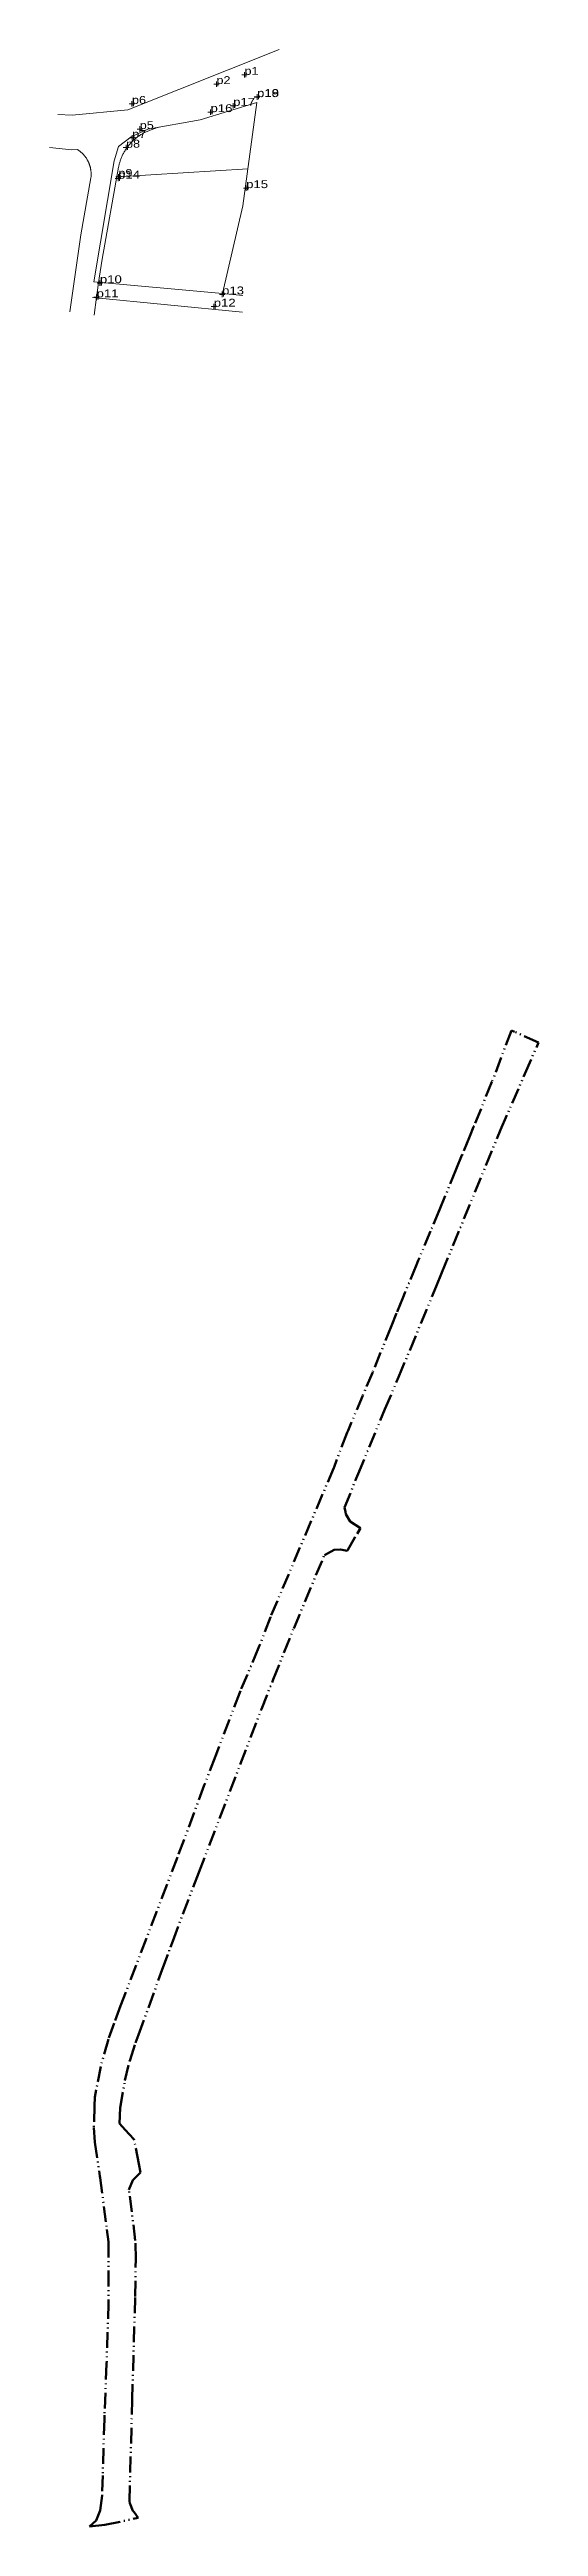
# Model space of a CAD drawing. Header units: metres. Extents: x 536250 to 536362, y 1837033 to 1837601.
import ezdxf

# ---------------------------------------------------------------- set-up
doc = ezdxf.new("R2010")
doc.units = ezdxf.units.M
doc.header["$LTSCALE"] = 0.72
doc.linetypes.add('DASH_DOUBLE_DOT', pattern=[9.2, 5, -1.2, 0.3, -1.2, 0.3, -1.2])
for name, color, linetype, lineweight in [('1', 7, 'Continuous', 13), ('10', 7, 'Continuous', 13), ('15', 7, 'Continuous', 13), ('2', 7, 'Continuous', 13), ('52', 7, 'Continuous', 13), ('7', 7, 'Continuous', 13)]:
    doc.layers.add(name, color=color, linetype=linetype, lineweight=lineweight)
doc.layers.add('12', color=7, linetype='Continuous')

msp = doc.modelspace()

# ---------------------------------------------------------------- linework, layer by layer
at = {"layer": '1'}
msp.add_lwpolyline([(536302.35, 1837601.04), (536267.65, 1837587.22), (536254.9, 1837586.03), (536251.63, 1837586.18)], dxfattribs=at)
at = {"layer": '10'}
for p, q in [((536259.58, 1837544.24), (536293.97, 1837540.85)), ((536289.37, 1837545.16), (536294.04, 1837544.68))]:
    msp.add_line(p, q, dxfattribs=at)
at = {"layer": '15'}
msp.add_line((536295.22, 1837573.7), (536265.53, 1837571.86), dxfattribs=at)
at = {"layer": '2'}
for points in [[(536259.85, 1837547.81), (536289.37, 1837545.16), (536294.07, 1837565.22), (536297.28, 1837588.88)], [(536297.28, 1837588.88), (536284.26, 1837584.91), (536272.24, 1837582.78), (536268.47, 1837581.07), (536265.52, 1837578.8), (536264.58, 1837575.55), (536259.85, 1837547.81)]]:
    msp.add_lwpolyline(points, dxfattribs=at)
at = {"layer": '52'}
for points in [[(536274.71, 1837583.22), (536272.82, 1837582.56), (536272.64, 1837582.49), (536272.46, 1837582.42), (536272.27, 1837582.35), (536272.09, 1837582.27), (536271.92, 1837582.19), (536271.74, 1837582.11), (536271.56, 1837582.02), (536271.38, 1837581.93), (536271.21, 1837581.84), (536271.03, 1837581.74), (536270.86, 1837581.64), (536270.68, 1837581.54), (536270.51, 1837581.43), (536270.34, 1837581.32), (536270.18, 1837581.2), (536270.01, 1837581.08), (536269.85, 1837580.96), (536269.68, 1837580.84), (536269.52, 1837580.71), (536269.37, 1837580.58), (536269.21, 1837580.45), (536269.06, 1837580.31), (536268.91, 1837580.17), (536268.76, 1837580.03)], [(536258.31, 1837575.9), (536258.25, 1837576.01), (536258.18, 1837576.11), (536258.12, 1837576.21), (536258.05, 1837576.31), (536257.98, 1837576.41), (536257.9, 1837576.51), (536257.83, 1837576.6), (536257.75, 1837576.69), (536257.68, 1837576.79), (536257.6, 1837576.88), (536257.52, 1837576.97), (536257.44, 1837577.05), (536257.35, 1837577.14), (536257.27, 1837577.22), (536257.19, 1837577.3), (536257.1, 1837577.38), (536257.01, 1837577.46), (536256.92, 1837577.54), (536256.84, 1837577.61), (536256.74, 1837577.68), (536256.15, 1837578.13)], [(536256.65, 1837577.75), (536256.56, 1837577.82), (536256.47, 1837577.89)], [(536268.76, 1837580.03), (536268.61, 1837579.89), (536268.47, 1837579.74), (536268.32, 1837579.59), (536268.19, 1837579.43), (536268.05, 1837579.28), (536267.92, 1837579.12), (536267.79, 1837578.96), (536267.66, 1837578.8), (536267.54, 1837578.63), (536267.42, 1837578.46), (536267.3, 1837578.29), (536267.19, 1837578.12), (536267.08, 1837577.95), (536266.97, 1837577.78), (536266.86, 1837577.6), (536266.76, 1837577.42), (536266.67, 1837577.24), (536266.57, 1837577.06), (536266.48, 1837576.88), (536266.4, 1837576.69), (536266.31, 1837576.51), (536266.23, 1837576.32), (536266.16, 1837576.14), (536266.09, 1837575.95), (536266.02, 1837575.76), (536265.95, 1837575.57), (536265.89, 1837575.38), (536265.83, 1837575.2), (536265.78, 1837575.01), (536265.73, 1837574.82), (536265.68, 1837574.63), (536265.64, 1837574.44), (536265.59, 1837574.25), (536265.56, 1837574.06), (536261.81, 1837553.02), (536261.09, 1837548.67), (536260.47, 1837544.31), (536259.98, 1837540.16)], [(536254.39, 1837540.9), (536256.91, 1837558.56), (536259.21, 1837571.64), (536259.22, 1837571.75), (536259.24, 1837571.87), (536259.24, 1837571.98), (536259.25, 1837572.1), (536259.26, 1837572.21), (536259.26, 1837572.33), (536259.26, 1837572.45), (536259.26, 1837572.56), (536259.26, 1837572.68), (536259.26, 1837572.8), (536259.25, 1837572.92), (536259.24, 1837573.04), (536259.23, 1837573.16), (536259.22, 1837573.27), (536259.2, 1837573.39), (536259.18, 1837573.51), (536259.16, 1837573.63), (536259.14, 1837573.75), (536259.12, 1837573.87), (536259.09, 1837573.99), (536259.06, 1837574.11), (536259.03, 1837574.22), (536259, 1837574.34), (536258.96, 1837574.46), (536258.93, 1837574.57), (536258.89, 1837574.69), (536258.84, 1837574.8), (536258.8, 1837574.92), (536258.75, 1837575.03), (536258.71, 1837575.14), (536258.66, 1837575.26), (536258.6, 1837575.37), (536258.55, 1837575.48), (536258.49, 1837575.59), (536258.44, 1837575.69), (536258.38, 1837575.8), (536258.31, 1837575.9)]]:
    msp.add_lwpolyline(points, dxfattribs=at)
at = {"layer": '52', "linetype": 'DASH_DOUBLE_DOT', "lineweight": 60}
for points in [[(536258.9, 1837033.37), (536262.4, 1837033.71), (536270.04, 1837035.33), (536269.12, 1837036.63), (536268.82, 1837036.96), (536268.17, 1837038.71), (536268.05, 1837039.15), (536268.68, 1837062.38), (536269.37, 1837086.07), (536269.49, 1837094.66), (536269.4, 1837098.9), (536267.93, 1837110.52), (536268.86, 1837112.7), (536270.61, 1837114.48), (536270.21, 1837116.5), (536269.09, 1837122.15), (536267.09, 1837124.3), (536265.75, 1837125.75), (536265.9, 1837129.33), (536267.03, 1837135.56), (536268.07, 1837139.91), (536268.2, 1837140.33), (536269.44, 1837144.21), (536270.11, 1837146.04), (536275.59, 1837161.04), (536277.45, 1837166.14), (536277.96, 1837167.54), (536283.95, 1837183.25), (536298.3, 1837220.65), (536301.01, 1837227.47), (536305.7, 1837239.17), (536312.74, 1837255.99), (536313.46, 1837256.37), (536314.99, 1837257.19), (536316.45, 1837257.31), (536317.99, 1837256.98), (536318.03, 1837257.05), (536320.24, 1837260.87), (536321, 1837262.19), (536318.67, 1837263.68), (536317.65, 1837265.4), (536317.56, 1837265.87), (536317.36, 1837266.88), (536320.46, 1837274.58), (536326.62, 1837289.42), (536329.75, 1837296.8), (536338.38, 1837317.57), (536339.69, 1837320.77), (536353.13, 1837353.48), (536358.69, 1837366.26), (536361.65, 1837373.05), (536361.82, 1837373.44), (536356.31, 1837375.94), (536355.65, 1837376.24)], [(536355.65, 1837376.24), (536351.2, 1837364.56), (536351.15, 1837364.43), (536347.05, 1837354.39), (536346.94, 1837354.11), (536346.07, 1837352), (536344.28, 1837347.65), (536342.96, 1837344.44), (536339.14, 1837335.13), (536337.09, 1837330.24), (536334.25, 1837323.47), (536333.85, 1837322.51), (536331.18, 1837316.06), (536330.79, 1837315.11), (536329.3, 1837311.4), (536328.13, 1837308.52), (536323.82, 1837297.94), (536321.55, 1837292.58), (536318.17, 1837284.58), (536317.98, 1837284.08), (536314.95, 1837276.14), (536314.91, 1837276.02), (536300.41, 1837241.86), (536300.36, 1837241.75), (536297.81, 1837235.1), (536297.66, 1837234.72), (536295.09, 1837228.65), (536293.51, 1837224.92), (536293.33, 1837224.5), (536287.76, 1837209.93), (536285.2, 1837203.24), (536279.07, 1837186.74), (536266.03, 1837152.71), (536264.57, 1837148.71), (536263.23, 1837145.06), (536261.47, 1837138.8), (536260.46, 1837133.4), (536260.15, 1837131.77), (536260.07, 1837129.67), (536259.88, 1837124.84)], [(536259.88, 1837124.84), (536260.09, 1837121.42), (536261.29, 1837113.69), (536261.35, 1837113.29), (536262.88, 1837101.42), (536263.24, 1837098.62), (536263.28, 1837084.52), (536262.81, 1837070.7), (536262.81, 1837070.63), (536262.34, 1837058.84), (536262.3, 1837058.04), (536262.3, 1837057.95), (536261.92, 1837045.07), (536261.79, 1837040.43), (536261.37, 1837036.99), (536260.45, 1837034.71), (536258.9, 1837033.37)]]:
    msp.add_lwpolyline(points, dxfattribs=at)
at = {"layer": '7'}
for p, q in [((536288, 1837592.51), (536288, 1837593.75)), ((536288, 1837592.51), (536288, 1837593.75)), ((536295.06, 1837595.25), (536293.81, 1837595.25)), ((536295.06, 1837595.25), (536293.81, 1837595.25)), ((536294.43, 1837594.63), (536294.43, 1837595.87)), ((536294.43, 1837594.63), (536294.43, 1837595.87)), ((536269.25, 1837588.59), (536268.01, 1837588.59)), ((536269.25, 1837588.59), (536268.01, 1837588.59)), ((536268.63, 1837587.97), (536268.63, 1837589.21)), ((536268.63, 1837587.97), (536268.63, 1837589.21)), ((536288.62, 1837593.13), (536287.38, 1837593.13)), ((536288.62, 1837593.13), (536287.38, 1837593.13)), ((536292.45, 1837588.15), (536291.2, 1837588.15)), ((536292.45, 1837588.15), (536291.2, 1837588.15)), ((536291.83, 1837587.53), (536291.83, 1837588.77)), ((536291.83, 1837587.53), (536291.83, 1837588.77)), ((536297.92, 1837590.18), (536296.67, 1837590.18)), ((536297.92, 1837590.18), (536296.67, 1837590.18)), ((536297.93, 1837590.14), (536296.68, 1837590.14)), ((536297.93, 1837590.14), (536296.68, 1837590.14)), ((536297.3, 1837589.56), (536297.3, 1837590.81)), ((536297.3, 1837589.56), (536297.3, 1837590.81)), ((536297.31, 1837589.52), (536297.31, 1837590.77)), ((536297.31, 1837589.52), (536297.31, 1837590.77)), ((536271.04, 1837582.82), (536269.8, 1837582.82)), ((536271.04, 1837582.82), (536269.8, 1837582.82)), ((536270.42, 1837582.2), (536270.42, 1837583.45)), ((536270.42, 1837582.2), (536270.42, 1837583.45)), ((536287.27, 1837586.7), (536286.02, 1837586.7)), ((536287.27, 1837586.7), (536286.02, 1837586.7)), ((536286.64, 1837586.08), (536286.64, 1837587.32)), ((536286.64, 1837586.08), (536286.64, 1837587.32)), ((536267.89, 1837578.56), (536266.65, 1837578.56)), ((536267.89, 1837578.56), (536266.65, 1837578.56)), ((536267.27, 1837577.94), (536267.27, 1837579.19)), ((536267.27, 1837577.94), (536267.27, 1837579.19)), ((536269.3, 1837580.81), (536268.06, 1837580.81)), ((536269.3, 1837580.81), (536268.06, 1837580.81)), ((536268.68, 1837580.18), (536268.68, 1837581.43)), ((536268.68, 1837580.18), (536268.68, 1837581.43)), ((536266.06, 1837571.46), (536264.81, 1837571.46)), ((536266.06, 1837571.46), (536264.81, 1837571.46)), ((536266.16, 1837571.86), (536264.91, 1837571.86)), ((536266.16, 1837571.86), (536264.91, 1837571.86)), ((536265.44, 1837570.84), (536265.44, 1837572.09)), ((536265.44, 1837570.84), (536265.44, 1837572.09)), ((536265.53, 1837571.23), (536265.53, 1837572.48)), ((536265.53, 1837571.23), (536265.53, 1837572.48)), ((536295.43, 1837569.29), (536294.19, 1837569.29)), ((536295.43, 1837569.29), (536294.19, 1837569.29)), ((536294.81, 1837568.66), (536294.81, 1837569.91)), ((536294.81, 1837568.66), (536294.81, 1837569.91)), ((536261.28, 1837546.88), (536261.28, 1837548.12)), ((536261.28, 1837546.88), (536261.28, 1837548.12)), ((536261.14, 1837544.25), (536259.89, 1837544.25)), ((536261.14, 1837544.25), (536259.89, 1837544.25)), ((536260.52, 1837543.63), (536260.52, 1837544.87)), ((536260.52, 1837543.63), (536260.52, 1837544.87)), ((536261.9, 1837547.5), (536260.65, 1837547.5)), ((536261.9, 1837547.5), (536260.65, 1837547.5)), ((536288, 1837542.12), (536286.75, 1837542.12)), ((536288, 1837542.12), (536286.75, 1837542.12)), ((536287.38, 1837541.5), (536287.38, 1837542.75)), ((536287.38, 1837541.5), (536287.38, 1837542.75)), ((536289.91, 1837544.93), (536288.66, 1837544.93)), ((536289.91, 1837544.93), (536288.66, 1837544.93)), ((536289.29, 1837544.31), (536289.29, 1837545.56)), ((536289.29, 1837544.31), (536289.29, 1837545.56))]:
    msp.add_line(p, q, dxfattribs=at)
msp.add_lwpolyline([(536249.73, 1837578.61), (536254.86, 1837578.06), (536256.15, 1837578.13)], dxfattribs=at)

# ---------------------------------------------------------------- texts
at = {"layer": '12'}
for s, width, p in [('p2', 1.2, (536288, 1837593.13)), ('p2', 1.2, (536288, 1837593.13)), ('p1', 1.2, (536294.43, 1837595.25)), ('p1', 1.2, (536294.43, 1837595.25)), ('p6', 1.2, (536268.63, 1837588.59)), ('p6', 1.2, (536268.63, 1837588.59)), ('p16', 1.25, (536286.64, 1837586.7)), ('p16', 1.25, (536286.64, 1837586.7)), ('p17', 1.25, (536291.83, 1837588.15)), ('p17', 1.25, (536291.83, 1837588.15)), ('p18', 1.25, (536297.3, 1837590.18)), ('p18', 1.25, (536297.3, 1837590.18)), ('p19', 1.25, (536297.31, 1837590.14)), ('p19', 1.25, (536297.31, 1837590.14)), ('p7', 1.2, (536268.68, 1837580.8)), ('p7', 1.2, (536268.68, 1837580.8)), ('p5', 1.2, (536270.42, 1837582.82)), ('p5', 1.2, (536270.42, 1837582.82)), ('p8', 1.2, (536267.27, 1837578.56)), ('p8', 1.2, (536267.27, 1837578.56)), ('p14', 1.25, (536265.44, 1837571.46)), ('p14', 1.25, (536265.44, 1837571.46)), ('p9', 1.2, (536265.53, 1837571.86)), ('p9', 1.2, (536265.53, 1837571.86)), ('p15', 1.25, (536294.81, 1837569.28)), ('p15', 1.25, (536294.81, 1837569.28)), ('p10', 1.25, (536261.28, 1837547.5)), ('p10', 1.25, (536261.28, 1837547.5)), ('p11', 1.25, (536260.52, 1837544.25)), ('p11', 1.25, (536260.52, 1837544.25)), ('p12', 1.25, (536287.38, 1837542.12)), ('p12', 1.25, (536287.38, 1837542.12)), ('p13', 1.25, (536289.29, 1837544.93)), ('p13', 1.25, (536289.29, 1837544.93))]:
    msp.add_text(s, height=1.8, dxfattribs=dict(at, width=width)).set_placement(p)

doc.saveas('drawing.dxf')
